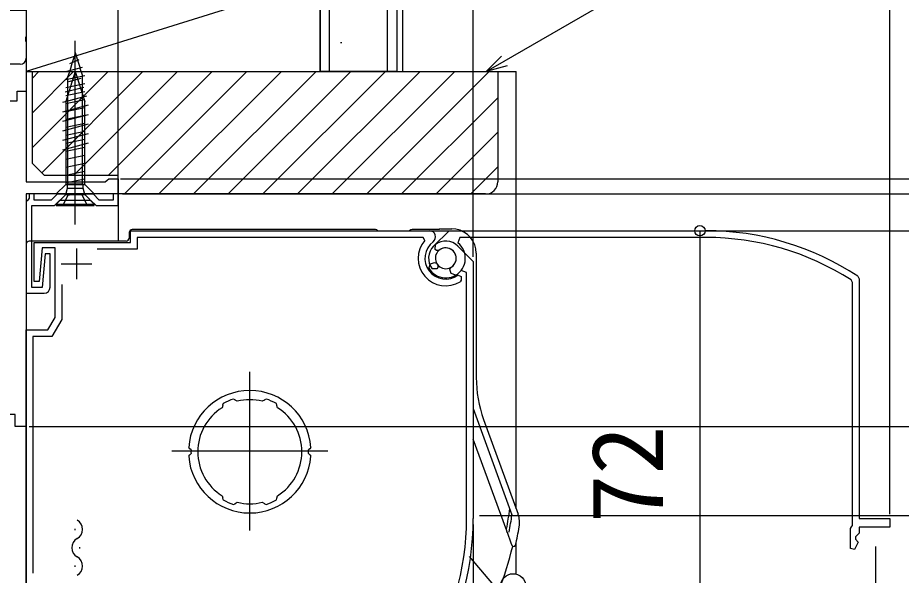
# Model space of a CAD drawing. Units: millimetres, scale not verified. Extents: x -700 to 700, y -1043 to 1035.
# Drawn here: x -381.4 to -237.1, y 595.1 to 686.2 of the extents above; entities that cross this region are included whole.
import ezdxf
from ezdxf.enums import TextEntityAlignment as Align

# ---------------------------------------------------------------- set-up
doc = ezdxf.new("R2010")
doc.units = ezdxf.units.MM
doc.header["$LTSCALE"] = 6
for name, color, linetype in [('0-2_YKK_11', 7, 'Continuous'), ('0-3_YKK_11E', 7, 'Continuous'), ('0-4_YKK_12', 2, 'Continuous'), ('0-5_YKK_13', 4, 'Continuous'), ('0-7_YKK_D', 6, 'Continuous'), ('0-9_YSS_K', 3, 'Continuous'), ('0-A_YSS_KE', 3, 'Continuous')]:
    doc.layers.add(name, color=color, linetype=linetype)
doc.styles.add('ＭＳ ゴシック', font='')
doc.styles.get('ＭＳ ゴシック').set_extended_font_data('MS Gothic')

msp = doc.modelspace()

# ---------------------------------------------------------------- linework, layer by layer
at = {"layer": '0-2_YKK_11'}
for p, q in [((-371.8, 648.496), (-371.8, 643.496)), ((-309.52, 648.876), (-307, 646.356)), ((-374.3, 645.996), (-369.3, 645.996)), ((-307, 646.356), (-307, 604.396)), ((-333.715, 615.796), (-333.905, 615.59)), ((-333.526, 616.01), (-333.715, 615.796)), ((-341.466, 607.043), (-341.118, 606.869))]:
    msp.add_line(p, q, dxfattribs=at)
for points in [[(-494, 687.396), (-433.4, 687.396), (-433.4, 715.396), (-430, 715.396), (-430, 713.496), (-430.5, 712.996), (-431, 712.496), (-431, 687.396), (-380, 687.396), (-380, 683.154), (-380.12, 682.971), (-380.12, 682.421), (-380, 682.238), (-380, 679.596)], [(-381, 678.596), (-383.9, 678.596), (-383.9, 672.596), (-381.5, 672.596), (-381.5, 674.196), (-380, 674.196), (-380, 659.396), (-367.092, 659.396), (-366.796, 659.646), (-366.5, 659.896), (-365, 659.896), (-365, 657.396), (-380, 657.396), (-380, 619.396), (-381.8, 619.396), (-381.8, 621.396), (-390, 621.396), (-390, 624.696)], [(-376.1, 642.196), (-376.1, 647.596), (-376.9, 647.596), (-377.381, 642.096), (-379.1, 642.096), (-379.1, 655.496), (-375.4, 655.496), (-374.5, 656.396), (-369.5, 656.396), (-368.6, 655.496), (-365, 655.496), (-365, 657.396), (-365.8, 657.396), (-365.8, 656.396), (-368.086, 656.396), (-369.086, 657.396), (-374.914, 657.396), (-375.914, 656.396), (-378.7, 656.396), (-378.7, 657.396), (-379.5, 657.396), (-379.5, 656.688), (-379.75, 656.392), (-380, 656.096)], [(-380, 656.096), (-380, 641.196), (-377.1, 641.196)], [(-378.126, 589.767), (-378.9, 589.349), (-378.9, 584.696), (-380, 584.696), (-380, 635.196), (-376.455, 635.196), (-375.3, 637.196), (-375.3, 648.596), (-377.419, 648.596), (-377.9, 643.096), (-378.7, 643.096), (-378.7, 649.496), (-363, 649.496), (-363, 651.396), (-314.167, 651.396)], [(-314.936, 649.802), (-315.165, 650.296), (-361.9, 650.296), (-361.9, 648.396), (-368.402, 648.396)], [(-312.624, 648.172), (-313.015, 648.167), (-313.22, 648.339), (-313.202, 649.119)], [(-314.252, 645.264), (-313.993, 645.989), (-313.358, 646.22), (-312.992, 646.082)], [(-309.478, 644.162), (-309, 643.921), (-309, 643.318), (-309.143, 643.063)], [(-308.1, 604.396), (-308.1, 644.598), (-308.992, 644.909)], [(-374.2, 642.597), (-374.2, 636.901), (-375.82, 634.096), (-378.9, 634.096), (-378.9, 595.443)], [(-345.534, 623.549), (-345.882, 623.723), (-345.908, 623.784), (-346.151, 623.897)], [(-340.849, 623.897), (-341.092, 623.784), (-341.118, 623.723), (-341.466, 623.549)], [(-347.845, 623.177), (-347.933, 622.924), (-347.907, 622.863), (-348.024, 622.492)], [(-338.976, 622.492), (-339.093, 622.863), (-339.067, 622.924), (-339.155, 623.177)], [(-353.096, 615.59), (-353.285, 615.796), (-353.475, 616.01)], [(-353.475, 614.582), (-353.285, 614.796), (-353.096, 615.002)], [(-333.905, 615.002), (-333.715, 614.796), (-333.526, 614.582)], [(-348.024, 608.1), (-347.907, 607.729), (-347.933, 607.668), (-347.845, 607.415)], [(-339.155, 607.415), (-339.067, 607.668), (-339.093, 607.729), (-338.976, 608.1)], [(-346.151, 606.695), (-345.908, 606.808), (-345.882, 606.869), (-345.534, 607.043)], [(-341.118, 606.869), (-341.092, 606.808), (-340.849, 606.695)]]:
    msp.add_lwpolyline(points, dxfattribs=at)
for centre, radius, start, end in [((-381, 679.596), 1, 270.00001, 359.99999), ((-314.167, 650.396), 1, 307.30177, 90), ((-311.5, 646.896), 4.5, 139.77181, 301.58815), ((-311.5, 646.896), 3.4, 127.30179, 306.48374), ((-311.5, 646.896), 2.8, 44.99999, 127.44415), ((-311.5, 646.896), 1.7, 208.62695, 131.37309), ((-311.5, 646.896), 3.2, 210.67194, 321.60832), ((-377.1, 642.196), 1, 270.00001, 359.99999), ((-343.5, 615.296), 10, 4.09604, 175.90396), ((-343.5, 615.296), 9, 107.12992, 118.87005), ((-343.5, 615.296), 8.5, 76.15413, 103.84587), ((-343.5, 615.296), 9, 61.12994, 72.87007), ((-343.5, 615.296), 8.5, 122.15412, 237.84588), ((-343.5, 615.296), 8.5, 302.15412, 57.84588), ((-343.5, 615.296), 9.6, 178.24271, 181.75729), ((-343.5, 615.296), 9.6, 358.24271, 1.75729), ((-343.5, 615.296), 10, 184.09604, 355.90396), ((-343.5, 615.296), 9, 241.12995, 252.87008), ((-343.5, 615.296), 8.5, 256.15413, 283.84587), ((-343.5, 615.296), 9, 287.12993, 298.87006), ((-352, 604.396), 43.9, 327.37281, 0), ((-352, 604.396), 45, 326.59444, 360)]:
    msp.add_arc(centre, radius, start, end, dxfattribs=at)
at = {"layer": '0-3_YKK_11E'}
for p, q in [((-313.48, 648.876), (-310.96, 651.396)), ((-310.96, 651.396), (-269, 651.396))]:
    msp.add_line(p, q, dxfattribs=at)
for points in [[(-269, 650.296), (-309.202, 650.296), (-309.513, 649.404)], [(-312.776, 645.772), (-312.771, 645.381), (-312.943, 645.176), (-313.723, 645.194)], [(-309.868, 644.144), (-310.593, 644.403), (-310.824, 645.038), (-310.686, 645.404)], [(-244.225, 643.962), (-244, 643.544), (-244, 604.396), (-239, 604.396), (-239, 602.996), (-244, 602.996), (-244, 601.996), (-244.6, 601.396), (-244.6, 600.996), (-244.155, 600.551), (-244.785, 599.343), (-245.4, 599.494), (-245.4, 602.746), (-245.25, 603.006), (-245.1, 603.266), (-245.1, 642.947), (-245.33, 643.368)]]:
    msp.add_lwpolyline(points, dxfattribs=at)
for centre, radius, start, end in [((-269, 606.396), 45, 56.59444, 90), ((-311.5, 646.896), 3.2, 300.67194, 51.60832), ((-269, 606.396), 43.9, 57.37281, 90), ((-311.5, 646.896), 2.8, 134.99999, 217.44415), ((-311.5, 646.896), 1.7, 298.62695, 221.37309)]:
    msp.add_arc(centre, radius, start, end, dxfattribs=at)
at = {"layer": '0-4_YKK_12'}
for p, q in [((-380, 683.154), (-380, 682.238)), ((-380, 679.596), (-380, 673.696)), ((-365, 657.896), (-365, 649.696)), ((-343.5, 602.459), (-343.5, 628.333)), ((-380, 619.896), (-380, 468.895)), ((-330.763, 615.396), (-356.237, 615.396)), ((-372.078, 602.709), (-372.078, 602.509)), ((-371.318, 599.709), (-371.318, 599.509)), ((-372.078, 596.709), (-372.078, 596.509))]:
    msp.add_line(p, q, dxfattribs=at)
for centre, start, end in [((-372.536, 602.609), 299.20254, 60.79746), ((-370.86, 599.609), 119.20254, 240.79746), ((-372.536, 596.609), 299.20254, 60.79746)]:
    msp.add_arc(centre, 1.718, start, end, dxfattribs=at)
at = {"layer": '0-5_YKK_13'}
for p, q in [((-372, 652.396), (-372, 682.396)), ((-372, 654.496), (-372, 681.647)), ((-372.201, 679.839), (-372.499, 678.864)), ((-372, 680.496), (-372.201, 679.839)), ((-372, 680.496), (-371.615, 679.235)), ((-372.499, 678.864), (-372.91, 677.521)), ((-372.9, 678.696), (-371.35, 679.346)), ((-371.615, 679.235), (-371.222, 677.951)), ((-372, 677.396), (-373.55, 672.48)), ((-373.55, 676.096), (-370.45, 676.746)), ((-370.85, 678.046), (-373.4, 677.396)), ((-372.91, 677.521), (-373.2, 676.571)), ((-372, 677.396), (-370.45, 672.48)), ((-371.227, 677.95), (-370.8, 676.673)), ((-373.55, 674.796), (-370.45, 675.446)), ((-373.2, 676.169), (-373.2, 676.571)), ((-373.2, 658.993), (-373.2, 676.169)), ((-371.062, 676.249), (-373.112, 675.7)), ((-370.8, 675.373), (-370.8, 676.673)), ((-370.8, 659.781), (-370.8, 675.373)), ((-370.61, 674.817), (-373.646, 674.004)), ((-373.55, 673.496), (-370.45, 674.146)), ((-370.159, 673.385), (-374.1, 672.329)), ((-373.55, 672.196), (-370.45, 672.846)), ((-373.55, 672.48), (-373.55, 658.946)), ((-370.45, 658.946), (-370.45, 672.48)), ((-369.9, 671.902), (-374.1, 670.776)), ((-373.55, 670.896), (-370.45, 671.546)), ((-369.9, 670.349), (-374.1, 669.223)), ((-373.55, 669.596), (-370.45, 670.246)), ((-369.9, 668.796), (-374.1, 667.67)), ((-373.55, 668.296), (-370.45, 668.946)), ((-369.9, 667.243), (-374.1, 666.117)), ((-373.55, 666.996), (-370.45, 667.646)), ((-369.9, 665.69), (-374.1, 664.565)), ((-373.55, 665.696), (-370.45, 666.346)), ((-373.55, 664.396), (-370.45, 665.046)), ((-373.55, 663.096), (-370.45, 663.746)), ((-373.55, 661.796), (-370.45, 662.446)), ((-373.55, 660.496), (-370.45, 661.146)), ((-373.37, 659.3), (-370.45, 659.846)), ((-370.8, 659.036), (-370.8, 659.781)), ((-375.1, 657.396), (-373.55, 658.946)), ((-373.55, 658.946), (-370.45, 658.946)), ((-373.55, 657.296), (-373.275, 658.322)), ((-373.275, 658.322), (-373.275, 658.993)), ((-373.275, 658.322), (-370.725, 658.322)), ((-370.725, 658.322), (-370.725, 658.993)), ((-370.45, 657.296), (-370.725, 658.322)), ((-368.9, 657.396), (-370.45, 658.946)), ((-375.1, 657.396), (-368.9, 657.396)), ((-373.55, 657.296), (-375.1, 655.746)), ((-374, 655.496), (-373.145, 657.211)), ((-373.55, 657.296), (-370.45, 657.296)), ((-373.145, 657.211), (-372, 657.496)), ((-370.45, 657.296), (-368.9, 655.746)), ((-375.1, 655.746), (-375.1, 655.496)), ((-375.1, 655.746), (-368.9, 655.746)), ((-375.1, 655.496), (-368.9, 655.496)), ((-368.9, 655.496), (-368.9, 655.746)), ((-363.2, 651.096), (-363.2, 650.196)), ((-323, 651.596), (-362.7, 651.596)), ((-312.6, 651.596), (-317, 651.596)), ((-312.387, 651.718), (-312.6, 651.596)), ((-312.386, 651.718), (-310.525, 651.718)), ((-363.7, 649.696), (-379.5, 649.696)), ((-380, 649.196), (-380, 620.896)), ((-306.527, 647.722), (-306.527, 627.401)), ((-307, 622.334), (-300.689, 604.995)), ((-305.322, 620.57), (-299.686, 605.083)), ((-301.553, 602.399), (-307, 617.363)), ((-380, 609.896), (-380, 598.296)), ((-300.809, 600.353), (-301.439, 602.084)), ((-307.654, 598.212), (-302.784, 592.408))]:
    msp.add_line(p, q, dxfattribs=at)
for points in [[(-370.8, 659.036), (-370.725, 658.993), (-373.275, 658.993)], [(-370, 655.496), (-370.855, 657.211), (-372, 657.496)], [(-306.527, 647.722), (-306.588, 648.416), (-306.768, 649.089), (-307.063, 649.721), (-307.462, 650.291), (-307.955, 650.784), (-308.526, 651.183), (-309.158, 651.477), (-309.831, 651.657), (-310.525, 651.718)], [(-301.439, 602.084), (-301.456, 602.131), (-301.473, 602.179), (-301.49, 602.226), (-301.507, 602.272), (-301.524, 602.317), (-301.539, 602.36), (-301.553, 602.399), (-301.572, 602.464), (-301.582, 602.529), (-301.583, 602.594), (-301.576, 602.657)], [(-300.683, 600.007), (-300.685, 600.014), (-300.692, 600.033), (-300.702, 600.06), (-300.714, 600.091), (-300.726, 600.125), (-300.739, 600.161), (-300.753, 600.199), (-300.766, 600.237), (-300.78, 600.275), (-300.795, 600.314), (-300.809, 600.353)]]:
    msp.add_lwpolyline(points, dxfattribs=at)
msp.add_circle((-300.493, 593.319), 2.05, dxfattribs=at)
for centre, radius, start, end in [((-323, 651.096), 0.5, 36.8699, 90), ((-317, 651.096), 0.5, 90, 143.1301), ((-286.555, 627.401), 19.971, 179.99979, 200.00021), ((-352, 612.096), 51.3, 349.40283, 353.19526), ((-352, 612.096), 51.8, 348.97096, 352.12052), ((-303.44, 603.716), 3.995, 350.2087, 20.00061), ((-352, 612.096), 53.273, 346.92213, 350.20931), ((-352, 612.096), 52.865, 338.37758, 346.61931), ((-300.401, 600.11), 0.3, 200, 346.92213)]:
    msp.add_arc(centre, radius, start, end, dxfattribs=at)
for centre, major_axis, ratio, start_param, end_param in [((-362.7, 651.096), (-0.354, 0.354), 0.998783, 5.4983961, 7.0679745), ((-379.5, 649.196), (-0.224, 0.448), 0.999239, 5.819964, 7.3901513), ((-363.7, 650.196), (0.354, -0.354), 0.998783, 5.4983961, 7.0679745)]:
    msp.add_ellipse(centre, major_axis=major_axis, ratio=ratio, start_param=start_param, end_param=end_param, dxfattribs=at)
at = {"layer": '0-7_YKK_D'}
for p, q in [((-365, 660.396), (-365, 746.396)), ((-239, 605.096), (-239, 746.396)), ((-365, 660.396), (-365, 708.396)), ((-307, 647.149), (-307, 708.396)), ((-364.6, 659.896), (-163, 659.896)), ((-364.3, 657.396), (-163, 657.396)), ((-364.3, 657.396), (-213, 657.396)), ((-364.3, 657.396), (-163, 657.396)), ((-335.999, 657.396), (-138, 657.396)), ((-335.999, 657.396), (-138, 657.396)), ((-304, 657.4), (-62.495, 657.4)), ((-323.167, 651.396), (-213, 651.396)), ((-323.167, 651.396), (-269, 651.396)), ((-313.167, 651.396), (-213, 651.396)), ((-270, 651.396), (-270, 579.396)), ((-379.5, 619.396), (-163, 619.396)), ((-379.5, 619.396), (-188, 619.396)), ((-379.5, 619.396), (-163, 619.396)), ((-306, 604.9), (-62.495, 604.9)), ((-307, 603.396), (-307, 506.395))]:
    msp.add_line(p, q, dxfattribs=at)
for points in [[(-304.884, 677.4), (-301.939, 679.1), (-217.269, 727.984), (-142.773, 727.984)], [(-301.484, 678.311), (-304.884, 677.4), (-302.395, 679.889)], [(-270, 576.896), (-241.25, 585.521), (-241.25, 599.794)]]:
    msp.add_lwpolyline(points, dxfattribs=at)
msp.add_circle((-270, 651.396), 0.85, dxfattribs=at)
at = {"layer": '0-9_YSS_K'}
for p, q in [((-330.5, 677.4), (-330.5, 847.4)), ((-321, 677.4), (-321, 847.4)), ((-318.499, 677.4), (-318.499, 847.4)), ((-332, 692.4), (-379.999, 677.4)), ((-328.686, 682.162), (-328.486, 682.162)), ((-379, 676.325), (-377.925, 677.4)), ((-379, 670.668), (-372.268, 677.4)), ((-379, 665.011), (-366.611, 677.4)), ((-377.477, 660.877), (-360.954, 677.4)), ((-372.298, 660.4), (-355.298, 677.4)), ((-366.641, 660.4), (-349.641, 677.4)), ((-363.984, 657.4), (-343.984, 677.4)), ((-358.327, 657.4), (-338.327, 677.4)), ((-352.67, 657.4), (-332.67, 677.4)), ((-347.013, 657.4), (-327.013, 677.4)), ((-341.356, 657.4), (-321.356, 677.4)), ((-335.7, 657.4), (-315.7, 677.4)), ((-330.043, 657.4), (-310.043, 677.4)), ((-324.386, 657.4), (-304.386, 677.4)), ((-303, 677.4), (-300, 677.4)), ((-300, 605.947), (-300, 677.4)), ((-318.729, 657.4), (-303, 673.129)), ((-313.072, 657.4), (-303, 667.472)), ((-307.415, 657.4), (-303, 661.816)), ((-300, 595.478), (-300, 600.519))]:
    msp.add_line(p, q, dxfattribs=at)
msp.add_lwpolyline([(-332, 677.4), (-332, 692.4), (-379.999, 692.4), (-379.999, 677.4)], close=True, dxfattribs=at)
at = {"layer": '0-A_YSS_KE'}
for p, q in [((-319.5, 847.4), (-319.5, 677.4)), ((-332, 833.399), (-332, 677.4)), ((-319.5, 677.4), (-332, 677.4))]:
    msp.add_line(p, q, dxfattribs=at)
for points in [[(-379, 677.4), (-303, 677.4), (-303, 659.4)], [(-305, 657.4), (-365, 657.4), (-365, 660.4), (-377, 660.4), (-379, 662.4), (-379, 677.4)]]:
    msp.add_lwpolyline(points, dxfattribs=at)
msp.add_arc((-305, 659.4), 2, 270.00001, 359.99999, dxfattribs=at)

# ---------------------------------------------------------------- texts
at = {"layer": '0-7_YKK_D', "style": 'ＭＳ ゴシック'}
msp.add_text('72', height=11.73, rotation=90, dxfattribs=at).set_placement((-272.5, 603.578), align=Align.BOTTOM_LEFT)

doc.saveas('drawing.dxf')
